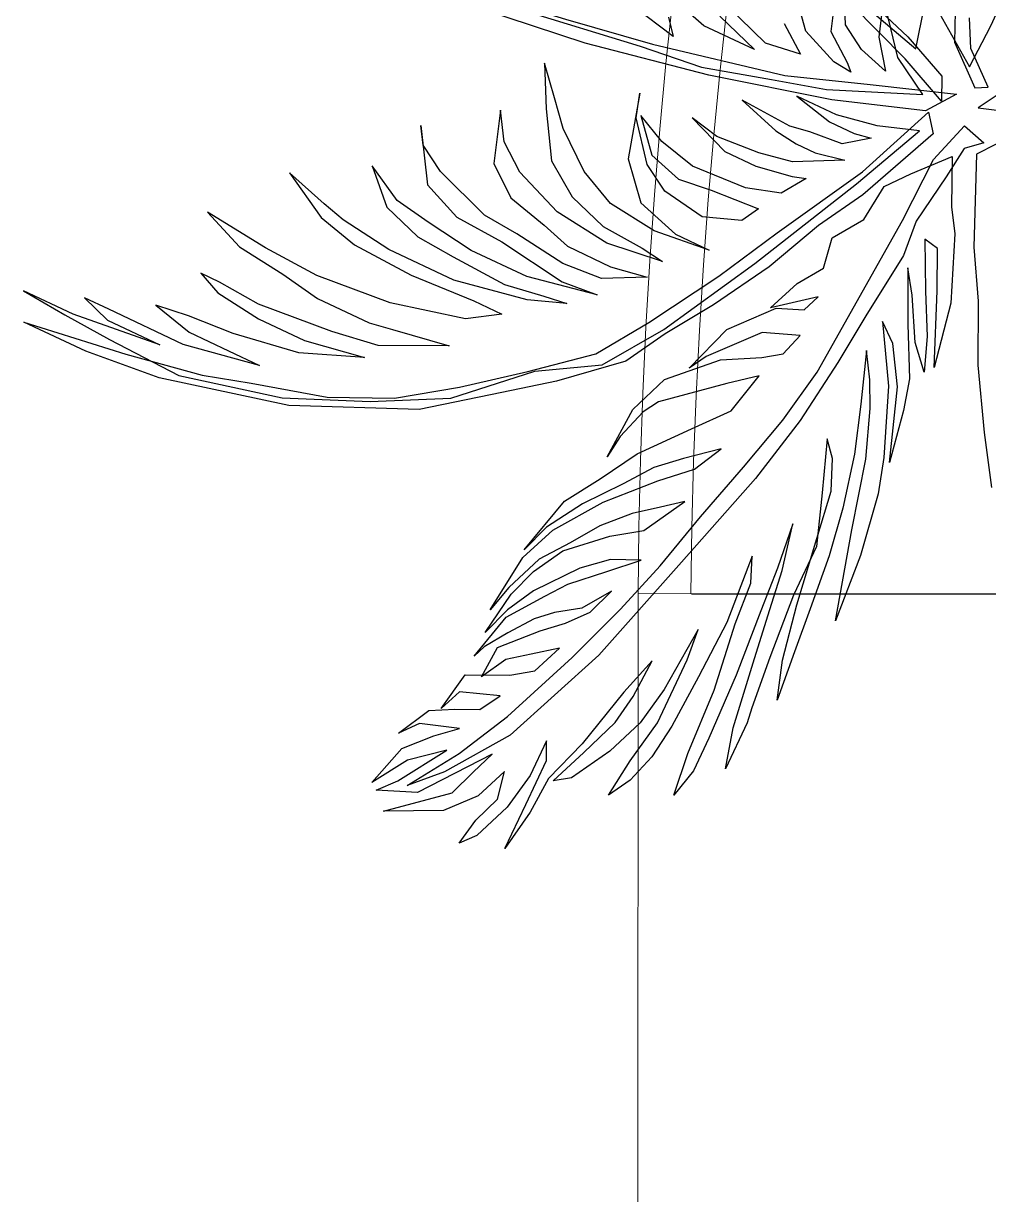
# Model space of a CAD drawing. Header units: millimetres. Extents: x 2508 to 2607, y 837 to 997.
# Drawn here: x 2511.247 to 2513.095, y 877.818 to 880.062 of the extents above; entities that cross this region are included whole.
import ezdxf

# ---------------------------------------------------------------- set-up
doc = ezdxf.new("R2010")
doc.units = ezdxf.units.MM
doc.layers.add('pergolas', color=24, linetype='Continuous')
doc.layers.add('PISO EST', color=250, linetype='Continuous', lineweight=0)

# ---------------------------------------------------------------- blocks, each defined once
blk = doc.blocks.new('QWDEWFRFR')
at = {"color": 251}
for p, q in [((2655.3312, 981.1908), (2655.3299, 979.6408)), ((2661.5312, 981.1898), (2655.3312, 981.1908))]:
    blk.add_line(p, q, dxfattribs=at)
blk = doc.blocks.new('A-19')
at = {"color": 1}
for points in [[(0.0015, 0.0278), (-0.0009, 0.1149), (0.0033, 0.1653), (0.003, 0.2253), (0.0087, 0.2883), (0.0156, 0.3399)], [(0.02, 0.0183), (0.0015, 0.0278), (0.0015, 0.0278)], [(-0.1021, 0.179), (-0.1281, 0.2227), (-0.1634, 0.277), (-0.2052, 0.3315), (-0.2743, 0.4096), (-0.3519, 0.4967), (-0.4346, 0.5717), (-0.4961, 0.6061), (-0.531, 0.6187), (-0.4825, 0.5889), (-0.4372, 0.5543), (-0.3767, 0.499), (-0.3316, 0.4536), (-0.2943, 0.4131), (-0.2566, 0.3674), (-0.2163, 0.3208), (-0.1795, 0.2769), (-0.1474, 0.2318), (-0.0676, 0.0899), (-0.0385, 0.0327), (-0.0096, 0.0011), (0.0086, 0.0172), (-0.01, 0.0224), (-0.0268, 0.0489), (-0.055, 0.0905), (-0.0668, 0.1225), (-0.1021, 0.179), (-0.1021, 0.179)], [(-0.039, 0.0087), (-0.1047, 0.0659), (-0.1462, 0.0947), (-0.1923, 0.1332), (-0.2446, 0.1688), (-0.2897, 0.1959), (-0.3265, 0.2216), (-0.3913, 0.2404), (-0.4424, 0.2508), (-0.5199, 0.2669), (-0.6418, 0.2632), (-0.763, 0.2372), (-0.8318, 0.2123), (-0.8899, 0.1849), (-0.7944, 0.2149), (-0.723, 0.2346), (-0.6771, 0.2422), (-0.6059, 0.2554), (-0.5428, 0.2561), (-0.4821, 0.246), (-0.4181, 0.2311), (-0.3545, 0.2148), (-0.3051, 0.1854), (-0.2396, 0.1421), (-0.1848, 0.1013), (-0.1052, 0.0442), (-0.0434, -0.0116), (-0.039, 0.0087), (-0.039, 0.0087)], [(0.0228, -0.0288), (0.0033, -0.0157), (0.0551, -0.0089), (0.1244, 0.0065), (0.2228, 0.0249), (0.3021, 0.0316), (0.3811, 0.022), (0.4649, 0.0086), (0.5278, -0.0063), (0.6172, -0.0289), (0.6912, -0.0563), (0.7454, -0.0904), (0.7812, -0.1299)], [(-0.046, -0.0129), (-0.1337, -0.023), (-0.2487, -0.0461), (-0.3646, -0.076), (-0.5106, -0.1245), (-0.6036, -0.1737), (-0.7053, -0.227), (-0.7619, -0.2688), (-0.7997, -0.3006), (-0.8383, -0.3371), (-0.7871, -0.3043), (-0.715, -0.2499), (-0.6637, -0.2149), (-0.5616, -0.1668), (-0.4939, -0.1327), (-0.383, -0.0987), (-0.3015, -0.0753), (-0.1777, -0.0459), (-0.0979, -0.0373), (-0.0172, -0.0283), (-0.046, -0.0129), (-0.046, -0.0129)], [(-0.0307, -0.0454), (-0.031, -0.0219), (-0.065, -0.0616), (-0.1153, -0.1122)], [(-0.1126, -0.1292), (-0.0628, -0.0821), (-0.0307, -0.0454), (-0.0307, -0.0454)], [(-0.018, -0.1205), (-0.0191, -0.0772), (0, -0.0344), (0.0126, -0.0348), (-0.0036, -0.0712), (-0.0051, -0.0999)]]:
    blk.add_lwpolyline(points, dxfattribs=at)
at = {"color": 8}
for points in [[(-0.0211, 0.0301), (-0.0218, 0.0771), (-0.0186, 0.1022), (-0.0223, 0.1672), (-0.0379, 0.2276), (-0.0352, 0.1557), (-0.0348, 0.1161), (-0.0467, 0.1072), (-0.0461, 0.156), (-0.0447, 0.1986), (-0.0474, 0.2317), (-0.0558, 0.204), (-0.0586, 0.1597), (-0.0627, 0.1341), (-0.0628, 0.1868), (-0.0611, 0.2381), (-0.0666, 0.2678), (-0.0798, 0.3164), (-0.0723, 0.2457), (-0.0767, 0.205), (-0.0863, 0.1843), (-0.0806, 0.2451), (-0.0851, 0.3117), (-0.0904, 0.3458), (-0.107, 0.4036), (-0.1304, 0.4646), (-0.1149, 0.3794), (-0.1021, 0.3134), (-0.0979, 0.2659), (-0.0981, 0.2389), (-0.1013, 0.2116), (-0.1067, 0.2618), (-0.1126, 0.3085), (-0.1236, 0.3592), (-0.1361, 0.4038), (-0.1541, 0.4534), (-0.1688, 0.4938), (-0.1848, 0.539), (-0.18, 0.5014), (-0.1664, 0.4498), (-0.1478, 0.3876), (-0.1344, 0.3433), (-0.133, 0.3128), (-0.1382, 0.2942), (-0.1427, 0.3448), (-0.148, 0.395), (-0.1696, 0.4407), (-0.1918, 0.4991), (-0.2085, 0.546), (-0.213, 0.5601), (-0.2333, 0.6032), (-0.226, 0.5647), (-0.2061, 0.4999), (-0.1919, 0.4539), (-0.1802, 0.4175), (-0.1703, 0.3737), (-0.1846, 0.4154), (-0.2002, 0.4553), (-0.2232, 0.5155), (-0.2488, 0.5744), (-0.2633, 0.6052), (-0.2815, 0.6278), (-0.2685, 0.5887), (-0.2437, 0.5294), (-0.2243, 0.4676), (-0.2095, 0.4295), (-0.2083, 0.4042), (-0.2321, 0.4661), (-0.2584, 0.5172), (-0.2834, 0.5634), (-0.3023, 0.5921), (-0.3223, 0.6139), (-0.3428, 0.6279), (-0.3223, 0.5956), (-0.297, 0.5602), (-0.2692, 0.5013), (-0.2589, 0.4728), (-0.2907, 0.5288), (-0.3131, 0.5602), (-0.3416, 0.5865), (-0.3772, 0.6117), (-0.3945, 0.6143), (-0.3659, 0.5879), (-0.3366, 0.5598), (-0.3197, 0.5355), (-0.3018, 0.5021), (-0.3285, 0.5314), (-0.3674, 0.5797), (-0.3989, 0.6122), (-0.416, 0.6439), (-0.4396, 0.6779), (-0.4201, 0.6366), (-0.4006, 0.5953), (-0.4006, 0.577), (-0.4159, 0.6095), (-0.4374, 0.6392), (-0.466, 0.6655), (-0.4823, 0.6728), (-0.4667, 0.6512), (-0.4467, 0.6316), (-0.4399, 0.6057), (-0.4647, 0.6285), (-0.497, 0.6423), (-0.5531, 0.6427), (-0.4891, 0.6256), (-0.4691, 0.606), (-0.4516, 0.5895), (-0.5213, 0.6254), (-0.5601, 0.6233), (-0.5398, 0.6145), (-0.4939, 0.5856), (-0.5307, 0.5952), (-0.5641, 0.616), (-0.5362, 0.584), (-0.506, 0.5724), (-0.4822, 0.5654), (-0.5197, 0.5606), (-0.5391, 0.5697), (-0.5109, 0.5486), (-0.4865, 0.5472), (-0.463, 0.5475), (-0.4442, 0.5349), (-0.4821, 0.531), (-0.4992, 0.5466), (-0.4768, 0.5152), (-0.435, 0.5156), (-0.4116, 0.5115), (-0.3886, 0.4901), (-0.415, 0.496), (-0.4389, 0.5008), (-0.4616, 0.517), (-0.4465, 0.4897), (-0.4068, 0.474), (-0.3831, 0.4669), (-0.3598, 0.4564), (-0.3398, 0.4368), (-0.3677, 0.4527), (-0.3933, 0.4567), (-0.4123, 0.4628), (-0.4368, 0.476), (-0.4591, 0.4891), (-0.4685, 0.4976), (-0.4385, 0.4612), (-0.4024, 0.4417), (-0.3809, 0.4303), (-0.3442, 0.4186), (-0.3122, 0.4079), (-0.3409, 0.4072), (-0.3695, 0.4153), (-0.4129, 0.4367), (-0.4373, 0.4543), (-0.4582, 0.4756), (-0.4337, 0.4398), (-0.4129, 0.4185), (-0.3855, 0.3991), (-0.3414, 0.3855), (-0.3098, 0.38), (-0.2713, 0.353), (-0.2942, 0.3583), (-0.3206, 0.3641), (-0.3508, 0.3757), (-0.3787, 0.3916), (-0.4075, 0.407), (-0.4361, 0.4333), (-0.4534, 0.4542), (-0.4228, 0.4052), (-0.3947, 0.3798), (-0.3478, 0.3534), (-0.2965, 0.3336), (-0.2624, 0.3228), (-0.2372, 0.3035), (-0.2726, 0.3126), (-0.3003, 0.321), (-0.3291, 0.3365), (-0.3669, 0.3552), (-0.4008, 0.3768), (-0.4216, 0.3982), (-0.384, 0.3525), (-0.3505, 0.3317), (-0.3158, 0.3083), (-0.265, 0.285), (-0.228, 0.268), (-0.2017, 0.2352), (-0.232, 0.2425), (-0.296, 0.2596), (-0.3102, 0.269), (-0.3318, 0.2922), (-0.344, 0.3112), (-0.3198, 0.2667), (-0.2904, 0.2386), (-0.2378, 0.2204), (-0.1991, 0.2182), (-0.1792, 0.2147), (-0.1635, 0.1974), (-0.1988, 0.1947), (-0.2513, 0.2172), (-0.2672, 0.228), (-0.2319, 0.192), (-0.1858, 0.1718), (-0.1597, 0.1734), (-0.1464, 0.1613), (-0.191, 0.1715), (-0.1663, 0.1487), (-0.1414, 0.1346), (-0.1334, 0.1062), (-0.1037, 0.089), (-0.0849, 0.0581), (-0.0599, 0.0462), (-0.0211, 0.0301), (-0.0211, 0.0301)], [(-0.0517, 0.006), (-0.0914, 0.0012), (-0.1295, -0.0092), (-0.1664, -0.0266), (-0.1358, -0.0025), (-0.113, 0.0083), (-0.0968, 0.0127), (-0.1241, 0.0181), (-0.1543, 0.007), (-0.1732, 0.0014), (-0.2177, -0.0228), (-0.1861, 0.006), (-0.1671, 0.0182), (-0.1495, 0.0265), (-0.1215, 0.0333), (-0.1707, 0.0348), (-0.2022, 0.0264), (-0.2413, 0.0112), (-0.2643, -0.0061), (-0.234, 0.0254), (-0.2049, 0.0391), (-0.1708, 0.0487), (-0.1577, 0.0506), (-0.1813, 0.0642), (-0.2145, 0.0593), (-0.2641, 0.0391), (-0.2929, 0.0159), (-0.3126, -0.0085), (-0.3022, 0.0287), (-0.2773, 0.0512), (-0.2466, 0.0614), (-0.2023, 0.079), (-0.2181, 0.0899), (-0.2552, 0.0864), (-0.2901, 0.0624), (-0.3064, 0.0375), (-0.3169, -0.0062), (-0.3135, -0.0293), (-0.3243, 0.0322), (-0.3125, 0.0733), (-0.2801, 0.1026), (-0.2484, 0.1175), (-0.3001, 0.0996), (-0.3408, 0.074), (-0.3654, 0.0441), (-0.385, 0.0036), (-0.3931, -0.0249), (-0.4025, -0.0573), (-0.4011, -0.0147), (-0.3961, 0.0339), (-0.3766, 0.0678), (-0.3477, 0.0954), (-0.3111, 0.1159), (-0.2921, 0.1281), (-0.3443, 0.111), (-0.3906, 0.0816), (-0.4258, 0.0446), (-0.4404, 0.0162), (-0.4437, -0.0133), (-0.45, 0.0364), (-0.434, 0.0687), (-0.4029, 0.0941), (-0.3812, 0.114), (-0.3407, 0.1331), (-0.3065, 0.1428), (-0.3492, 0.1442), (-0.3856, 0.1302), (-0.4284, 0.1025), (-0.4588, 0.0849), (-0.4998, 0.0441), (-0.516, 0.0192), (-0.5182, 0.001), (-0.5121, 0.0566), (-0.4845, 0.0868), (-0.4426, 0.1098), (-0.3861, 0.1472), (-0.3532, 0.1595), (-0.4192, 0.1423), (-0.4711, 0.1178), (-0.5113, 0.0914), (-0.5405, 0.0711), (-0.5639, 0.0386), (-0.55, 0.0775), (-0.521, 0.1051), (-0.488, 0.1239), (-0.44, 0.1498), (-0.4032, 0.1607), (-0.3817, 0.1676), (-0.4187, 0.1641), (-0.4875, 0.1456), (-0.5482, 0.117), (-0.591, 0.0893), (-0.6088, 0.0744), (-0.6412, 0.0452), (-0.6115, 0.0871), (-0.5805, 0.1125), (-0.5272, 0.1409), (-0.4688, 0.1652), (-0.4424, 0.1777), (-0.4766, 0.1819), (-0.547, 0.167), (-0.6155, 0.1412), (-0.6635, 0.1153), (-0.7178, 0.0822), (-0.6879, 0.1146), (-0.6473, 0.1402), (-0.615, 0.1629), (-0.5666, 0.1857), (-0.5447, 0.1918), (-0.4917, 0.2071), (-0.5583, 0.2069), (-0.6017, 0.1939), (-0.6701, 0.1681), (-0.7067, 0.1476), (-0.7243, 0.1393), (-0.7082, 0.1577), (-0.6702, 0.182), (-0.6271, 0.2023), (-0.5711, 0.218), (-0.6325, 0.2138), (-0.6939, 0.1956), (-0.7356, 0.1792), (-0.7663, 0.169), (-0.7352, 0.1944), (-0.6983, 0.2118), (-0.6692, 0.2255), (-0.7406, 0.2058), (-0.8101, 0.173), (-0.833, 0.1623), (-0.8116, 0.1831), (-0.7624, 0.2063), (-0.8435, 0.1777), (-0.8901, 0.1557), (-0.8513, 0.1783), (-0.8095, 0.2013), (-0.7447, 0.2351), (-0.6481, 0.2559), (-0.5658, 0.2592), (-0.4902, 0.2562), (-0.4116, 0.2309), (-0.3486, 0.2251), (-0.2911, 0.192), (-0.2059, 0.13), (-0.1106, 0.0556), (-0.0517, 0.006), (-0.0517, 0.006)], [(-0.0485, -0.028), (-0.072, -0.0627), (-0.0854, -0.1185), (-0.0898, -0.0819), (-0.0834, -0.0499), (-0.1061, -0.0702), (-0.121, -0.0934), (-0.1224, -0.136)], [(-0.1329, -0.1022), (-0.1347, -0.087), (-0.1193, -0.0582), (-0.116, -0.0491), (-0.1319, -0.0587), (-0.1582, -0.0873), (-0.1649, -0.1119)], [(-0.1784, -0.0947), (-0.163, -0.0659), (-0.1958, -0.076), (-0.2319, -0.1113)], [(-0.2386, -0.1015), (-0.2061, -0.0701), (-0.2536, -0.0925), (-0.2932, -0.1273)], [(-0.2865, -0.1005), (-0.2821, -0.0823), (-0.3193, -0.1106)], [(-0.4232, -0.1069), (-0.3132, -0.0733), (-0.2558, -0.0537), (-0.1903, -0.0422), (-0.1387, -0.0329), (-0.0485, -0.028), (-0.0485, -0.028)], [(-0.005, -0.0541), (0.0149, -0.0923), (0.0289, -0.1233)], [(-0.0415, -0.1191), (-0.005, -0.0541), (-0.005, -0.0541)], [(-0.0552, -0.0709), (-0.047, -0.1112)], [(-0.1382, -0.1413), (-0.0552, -0.0709), (-0.0552, -0.0709)]]:
    blk.add_lwpolyline(points, dxfattribs=at)

msp = doc.modelspace()

# ---------------------------------------------------------------- linework, layer by layer
at = {"layer": 'PISO EST', "lineweight": 0}
msp.add_lwpolyline([(2512.5257, 878.9685), (2518.6239, 878.9685), (2518.6096, 879.0177)], dxfattribs=at)
at = {"layer": 'PISO EST', "color": 251}
for centre, radius, start, end in [((2523.2572, 878.9067), 10.8335, 96.61338, 179.66829), ((2523.2572, 878.9067), 10.8335, 96.61338, 179.66829), ((2523.2776, 878.869), 10.7533, 96.77222, 179.46486)]:
    msp.add_arc(centre, radius, start, end, dxfattribs=at)

# ---------------------------------------------------------------- block references
at = {"layer": 'pergolas', "xscale": -2.046488804899269, "yscale": 2.046488804899269, "zscale": 2.046488804899269, "rotation": 180}
msp.add_blockref('A-19', (2513.0684, 879.8683), dxfattribs=at)
at = {"layer": 'PISO EST', "color": 196, "lineweight": 0}
msp.add_blockref('QWDEWFRFR', (-142.9073, -102.2213), dxfattribs=at)

doc.saveas('drawing.dxf')
